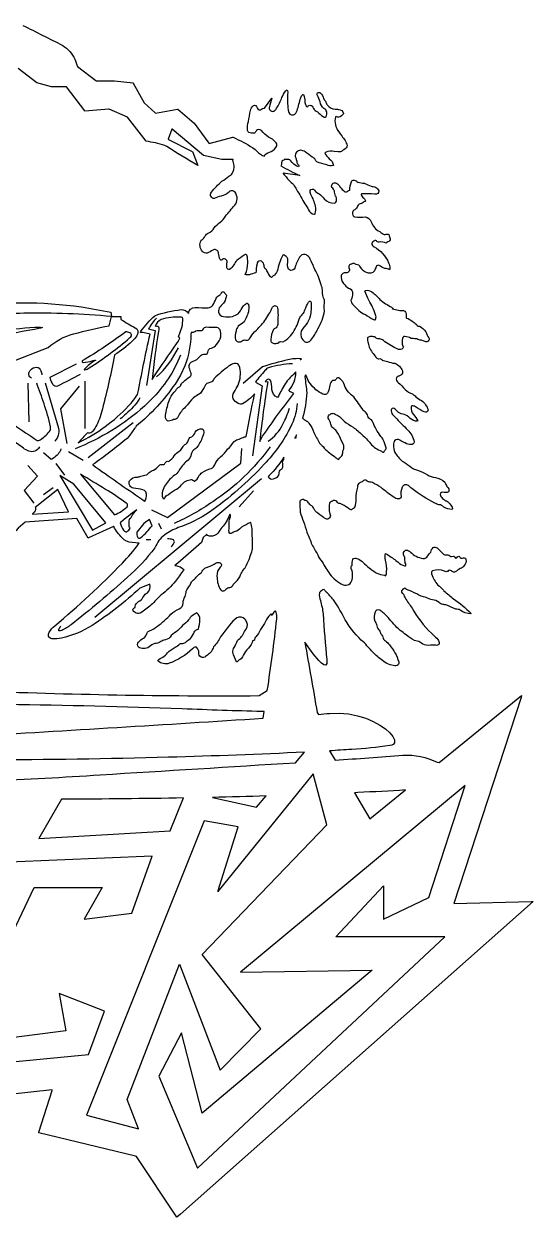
# Model space of a CAD drawing. Extents: x 0.5 to 31.2, y -0.2 to 53.7.
# Drawn here: x 20.54 to 31.2, y 26.82 to 51.8 of the extents above; entities that cross this region are included whole.
import ezdxf

# ---------------------------------------------------------------- set-up
doc = ezdxf.new("R2010")
doc.units = 0
doc.linetypes.add('0', pattern=[0])
doc.layers.add('1', color=7, linetype='0')

msp = doc.modelspace()

# ---------------------------------------------------------------- linework, layer by layer
at = {"layer": '1'}
for p, q in [((20.62677, 44.275612), (20.647049, 43.464882)), ((21.822601, 43.323006), (21.822601, 44.316147)), ((21.889252, 42.718674), (22.83168, 43.448296)), ((21.782059, 42.65416), (21.478058, 42.836571)), ((21.396973, 42.350136), (21.214554, 42.593353)), ((25.511398, 42.269058), (22.025284, 39.370712)), ((20.951065, 41.944771), (21.153748, 42.086655)), ((25.350281, 42.016586), (25.044724, 41.68325)), ((23.423782, 41.215118), (23.362976, 41.336723)), ((23.200836, 40.992172), (23.099487, 40.992172))]:
    msp.add_line(p, q, dxfattribs=at)
for points in [[(20.517408, 51.764622, -0.002275), (21.353395, 51.344086, -0.154862), (21.605289, 51.057396, -0.049592), (21.663528, 50.900604), (22.046661, 50.60817), (22.051727, 50.604706), (22.437103, 50.604706), (22.441223, 50.604446), (22.826248, 50.562462), (22.829788, 50.556496), (23.059189, 50.139694), (23.289902, 49.930046), (23.293243, 49.928665), (23.755875, 50.012733), (23.760254, 50.010101), (24.105789, 49.717049), (24.412216, 49.2994), (24.41658, 49.294502), (24.917526, 49.420555), (24.922211, 49.420143, -0.040212), (25.334686, 49.199318), (25.380875, 49.164886, 0.055186), (25.534698, 49.040695), (25.567001, 49.022644, -0.170473), (25.678833, 49.109818), (25.715775, 49.126732, 0.202289), (25.83687, 49.244961, 0.31354), (25.809021, 49.318161, 0.105886), (25.662506, 49.423759, -0.057756), (25.514835, 49.562428, 0.368463), (25.407608, 49.564034, -0.125004), (25.369598, 49.510254, -0.191269), (25.249451, 49.523193, -0.215123), (25.222931, 49.581917, -0.135591), (25.244507, 49.751503, -0.016019), (25.281204, 49.979866), (25.291138, 50.010086, -0.255248), (25.370529, 50.093552, -0.358968), (25.410889, 50.06237), (25.42247, 50.038712), (25.42882, 50.026909, 0.551934), (25.516075, 50.009281, -0.092238), (25.56337, 50.031906), (25.575546, 50.030159), (25.580185, 50.03212), (25.72731, 50.23864), (25.729752, 50.241707, 0.030729), (25.676931, 50.039795, 0.575847), (25.776764, 49.970352, 0.123829), (25.830572, 50.029312, 0.068509), (25.941544, 50.255451, -0.058679), (26.021835, 50.393593), (26.036377, 50.406837), (26.050964, 50.414986), (26.060776, 50.400948), (26.06308, 50.358536, 0.015466), (26.063568, 50.045532), (26.071869, 49.9879), (26.086349, 49.9403), (26.108536, 49.906349), (26.139877, 49.889603), (26.181854, 49.893692, 0.247456), (26.260254, 49.980469, 0.003626), (26.334293, 50.249523, -0.145649), (26.379761, 50.316193), (26.391815, 50.313332, -0.098691), (26.421478, 50.165092, 0.114385), (26.444031, 50.091759), (26.44928, 50.077324), (26.449839, 50.072132, 0.769445), (26.490173, 50.079521, -0.272913), (26.564194, 50.08329, -0.110939), (26.603821, 50.021095, 0.166183), (26.683334, 49.953789, 0.005122), (26.803858, 49.852859, 0.149154), (26.852402, 49.843468), (26.865051, 49.852234, 0.181812), (26.878637, 49.954063, 0.255786), (26.821686, 50.021347, -0.186649), (26.740555, 50.164948, 0.088841), (26.683548, 50.294991, -0.982502), (26.747025, 50.346481, -0.176452), (26.815475, 50.229988, 0.125516), (26.85582, 50.177094, -0.042146), (26.882278, 50.105148), (26.900894, 50.084942), (26.921112, 50.066341, 0.211707), (27.104156, 50.006317), (27.126984, 50.004532, -0.355663), (27.23407, 49.91996), (27.232498, 49.912491, -0.151274), (27.133286, 49.838943, -0.165225), (27.074081, 49.857414), (27.060928, 49.849632, 0.228598), (27.133097, 49.534576), (27.162895, 49.49139), (27.193731, 49.44894, -0.105225), (27.309427, 49.245987, -0.304226), (27.284897, 49.201294, -0.069366), (27.186111, 49.124489, -0.117288), (27.114624, 49.118408), (27.033768, 49.126045, 0.132264), (26.865067, 49.109497), (26.847717, 49.095985), (26.841856, 49.081741, 0.012023), (26.93013, 48.972466, -0.193142), (27.022934, 48.831139), (27.018387, 48.827019, -0.185146), (26.879639, 48.847778, -0.057523), (26.67482, 48.908566, -0.156781), (26.639267, 48.953453, 0.177756), (26.578125, 49.005241, -0.015271), (26.427288, 49.117813, 0.113078), (26.3302, 49.152443, 0.421036), (26.221207, 49.019135, -0.057116), (26.256973, 48.889824, 0.120263), (26.289719, 48.843109, -0.282213), (26.289322, 48.804642, -0.189277), (26.122284, 48.938332, 0.270246), (26.042633, 48.953812, -0.302047), (26.012726, 48.97213, -0.033342), (25.943115, 48.920837, 0.159169), (25.935928, 48.854462, -0.035068), (25.91835, 48.822456, 0.010469), (26.315506, 48.618042), (25.969711, 48.667213), (25.968567, 48.66465, 0.012385), (26.091705, 48.517387, -0.115914), (26.24762, 48.32502, -0.017488), (26.419037, 48.024643, -0.111018), (26.496887, 47.901314, 0.266275), (26.625168, 47.812706), (26.631271, 47.814972), (26.636108, 47.819084, 0.161238), (26.643585, 47.979111, 0.086139), (26.546089, 48.222469, -0.140005), (26.530729, 48.307404, -0.615874), (26.623978, 48.311714, 0.125384), (26.718048, 48.238846, -0.079754), (26.829163, 48.129463, 0.199239), (27.036524, 48.038788, 0.36249), (27.086029, 48.102795, 0.180806), (27.062866, 48.191772, -0.053942), (27.040253, 48.296227, 0.141588), (26.987961, 48.373405, -0.842282), (27.103455, 48.446495, -0.078232), (27.15519, 48.387028, 0.063803), (27.260525, 48.28054, 0.314679), (27.326843, 48.297882, -0.013789), (27.361145, 48.312325, -0.084912), (27.396421, 48.494446, -0.275754), (27.450882, 48.524788, -0.049207), (27.531967, 48.483536, 0.047988), (27.667236, 48.458023), (27.677795, 48.454659, 0.035903), (27.810623, 48.395515, -0.066442), (27.89743, 48.377586, -0.159506), (27.967928, 48.296997, -0.49151), (27.894791, 48.228821), (27.877991, 48.228752, 0.044592), (27.625051, 48.238613), (27.614174, 48.236252), (27.603455, 48.233261), (27.598877, 48.222527, 0.164155), (27.654282, 48.148445, -0.162514), (27.693558, 48.08432, 0.112577), (27.624634, 48.043152), (27.616074, 48.038826), (27.607147, 48.035324, 0.272333), (27.526703, 47.978355, -0.116395), (27.467896, 47.904892, 0.365791), (27.420883, 47.846817, 0.443238), (27.473028, 47.752941, 0.036249), (27.68401, 47.752876, -0.293087), (27.809662, 47.653931, 0.184242), (27.987885, 47.445404, 0.057457), (28.081757, 47.388229, 0.024289), (28.158876, 47.394466, -0.154217), (28.17775, 47.384178, 0.001494), (28.210663, 47.293045, -0.273867), (28.1591, 47.232899, 0.055211), (28.121628, 47.201363, 0.221281), (27.978193, 47.222355, -0.309282), (27.919264, 47.255257, 0.44217), (27.880081, 47.25515, 0.122261), (27.822161, 47.199265, 0.296407), (27.869415, 47.129189, -0.161586), (28.175049, 46.794106, -0.027396), (28.203114, 46.685131, -0.09211), (28.19603, 46.647339), (28.192642, 46.646957, 0.122553), (28.095032, 46.67775, -0.082477), (27.977835, 46.740055, 0.407797), (27.913315, 46.710419, -0.019153), (27.877106, 46.625557, -0.36047), (27.709778, 46.588123, -0.156451), (27.611008, 46.666519), (27.586853, 46.702805, 0.249617), (27.498606, 46.758274, -0.144289), (27.442795, 46.788162, -0.169516), (27.381561, 46.766975, 0.50905), (27.353546, 46.664261, -0.36822), (27.347092, 46.617195, -0.276067), (27.284027, 46.583549), (27.262177, 46.583229, 0.481743), (27.184849, 46.489532, 0.202961), (27.259323, 46.329704, 0.184637), (27.363756, 46.254589, -0.319145), (27.419525, 46.153839, -0.149655), (27.39027, 46.021439), (27.387249, 46.010479, 0.265697), (27.440414, 45.909378, 0.115829), (27.68782, 45.708557, 0.035255), (27.860512, 45.604507, 0.14208), (27.896317, 45.602829), (27.907272, 45.618652, 0.159425), (27.901062, 45.706749, 0.057831), (27.760178, 46.008667, -0.032522), (27.678116, 46.199997), (27.688721, 46.215981, -0.222751), (27.825928, 46.183388, -0.048952), (27.993423, 46.024048, 0.051836), (28.237864, 45.862881, -0.081106), (28.273483, 45.825287), (28.259064, 45.826973), (28.411743, 45.794441, -0.059074), (28.489624, 45.793709, -0.339284), (28.540039, 45.7061, 0.031931), (28.542038, 45.642548), (28.551208, 45.635162, -0.120709), (28.668015, 45.57016, -0.03684), (28.750839, 45.510086, 0.035917), (28.775528, 45.474327, 0.194492), (28.819382, 45.469109, -0.13654), (28.951828, 45.345512, 0.077068), (29.017448, 45.223778, -0.709435), (28.936962, 45.14592, -0.052568), (28.861343, 45.173363, -0.091941), (28.766998, 45.199852, 0.025863), (28.661682, 45.208221), (28.647858, 45.212051, 0.098648), (28.512011, 45.252254, 0.315859), (28.466398, 45.211693, 0.16932), (28.474121, 45.048141), (28.483124, 45.037018), (28.473557, 45.003136), (28.451614, 44.982895), (28.420563, 44.976616), (28.382538, 44.981918), (28.339661, 44.996399, -0.055089), (28.066725, 45.166744, 0.085623), (27.988541, 45.202461, -0.133446), (27.912125, 45.213066, 0.285507), (27.839493, 45.247536, 0.166032), (27.742767, 45.232231), (27.736374, 45.223106, 0.160369), (27.745865, 45.115852, 0.146148), (27.854614, 44.892998, 0.021487), (27.927414, 44.794472, 0.219443), (27.988754, 44.788116, -0.264365), (28.040924, 44.756203, 0.054861), (28.149536, 44.730545, 0.077258), (28.303864, 44.69046, -0.204272), (28.463348, 44.531036, -0.475663), (28.402554, 44.429306, 0.056691), (28.349503, 44.401558), (28.339203, 44.386742, 0.311716), (28.376266, 44.2873, -0.02781), (28.521664, 44.14164, 0.104748), (28.671934, 44.048637, -0.092095), (28.74527, 43.99115, 0.04121), (28.865631, 43.908981, -0.148208), (29.002102, 43.71719, -0.502784), (28.944229, 43.667435), (28.922195, 43.672668, -0.04999), (28.734644, 43.780315, 0.149418), (28.66345, 43.799305, 0.256928), (28.644958, 43.778236, 0.198145), (28.693268, 43.619576, -0.031808), (28.785553, 43.486053, -0.253453), (28.698395, 43.492615, -0.045971), (28.564972, 43.586563, 0.084778), (28.437393, 43.632309, -0.143632), (28.341415, 43.703789, 0.166132), (28.271168, 43.747326, 0.472143), (28.230419, 43.694099, 0.214061), (28.278717, 43.594345, 0.015442), (28.545288, 43.324661), (28.568848, 43.299187, -0.14935), (28.712009, 43.044075, -0.43591), (28.646582, 42.987148, -0.18629), (28.519211, 43.023895), (28.512192, 43.02771, -0.103668), (28.408554, 43.082123, 0.32355), (28.299835, 43.067703, 0.190792), (28.278488, 42.985085, 0.135718), (28.305527, 42.823402, 0.064701), (28.456467, 42.644348, -0.014794), (28.621277, 42.538322, 0.172342), (28.780725, 42.45253, -0.071196), (28.987068, 42.354496, 0.095565), (29.152924, 42.301247, -0.133075), (29.355072, 42.199364, 0.035333), (29.395323, 42.110546, -0.339105), (29.43338, 42.004272), (29.426682, 41.996574, -0.185804), (29.309479, 41.988724, 0.249253), (29.257645, 41.96859, 0.275347), (29.285477, 41.882759, 0.091771), (29.367447, 41.813713, -0.281781), (29.438354, 41.766556, -0.016667), (29.507921, 41.676632, -0.2229), (29.505219, 41.628479), (29.49913, 41.625999, -0.098312), (29.332184, 41.67807, 0.193061), (29.22818, 41.729454, -0.093089), (29.1436, 41.764374, -0.047894), (28.66037, 42.067333, -0.013909), (28.590607, 42.131023, 0.492533), (28.460358, 42.093468, 0.165197), (28.439114, 41.904545, -0.439233), (28.380627, 41.851925, -0.226375), (28.284042, 41.887032, -0.027572), (28.017548, 42.088997, 0.014505), (27.835007, 42.193626, 0.01868), (27.74678, 42.209312, -0.069151), (27.706955, 42.243187, 0.305328), (27.636108, 42.220497, -0.017558), (27.562714, 42.182831, 0.255977), (27.523834, 42.099022, 0.099228), (27.492065, 41.857056, -0.027613), (27.463486, 41.66893), (27.457535, 41.662407, 0.04776), (27.397049, 41.622215), (27.390747, 41.621407, -0.101124), (27.323685, 41.66333, 0.020847), (27.159363, 41.755379, -0.381678), (27.107758, 41.773972, 0.266851), (27.018341, 41.817184, 0.040345), (26.938339, 41.771912, 0.110731), (26.944506, 41.540497, -0.347192), (26.936953, 41.457069, -0.464813), (26.858459, 41.433853, -0.053923), (26.695816, 41.553436, -0.16234), (26.615978, 41.634109, 0.222522), (26.542725, 41.718208, -0.07534), (26.48381, 41.79129, 0.168979), (26.423279, 41.818581, -0.205172), (26.388321, 41.846764, 0.08889), (26.321838, 41.812454), (26.3181, 41.802383), (26.315582, 41.790543, 0.034117), (26.326096, 41.570946, 0.055054), (26.395706, 41.380074, 0.001388), (26.463669, 41.155319, -0.004672), (26.569656, 40.893188, 0.002796), (26.692047, 40.679977, 0.119076), (26.781862, 40.532383, 0.009973), (26.946615, 40.27634, 0.115903), (27.224812, 40.051773, 0.466583), (27.40991, 40.159256, 0.122677), (27.410385, 40.354576, -0.194505), (27.392202, 40.438274, -0.150338), (27.409424, 40.458565, -0.064549), (27.426931, 40.58173, -0.422677), (27.51248, 40.605789, -0.1414), (27.639099, 40.517769, 0.037256), (27.901173, 40.31319), (27.931904, 40.296249, 0.110572), (28.086685, 40.254532, 0.040555), (28.109344, 40.241356, 0.179755), (28.133753, 40.326809, 0.082478), (28.110687, 40.566551, -0.10381), (28.110046, 40.707085), (28.12442, 40.701103, -0.008032), (28.329544, 40.561386), (28.371857, 40.526642, 0.134275), (28.507095, 40.451408), (28.527023, 40.452896), (28.537033, 40.458992, 0.179176), (28.520844, 40.515495, 0.008286), (28.51239, 40.62838, -0.088213), (28.4848, 40.704338, -0.247199), (28.530502, 40.779366, -0.239031), (28.61055, 40.753654), (28.631378, 40.737244, 0.152679), (28.893414, 40.603184, 0.279455), (28.995884, 40.658848, -0.002676), (29.058411, 40.739159, -0.164964), (29.108271, 40.83252, -0.350874), (29.18779, 40.82412), (29.203506, 40.811935, 0.016518), (29.316284, 40.698624, 0.201057), (29.39267, 40.683632, -0.110256), (29.473654, 40.648685, 0.074438), (29.487762, 40.645973), (29.532532, 40.649033), (29.537186, 40.649017, -0.023864), (29.577835, 40.613106, 0.370222), (29.61676, 40.639, -0.605129), (29.665359, 40.630638, 0.338856), (29.719193, 40.611824), (29.739334, 40.615387, -0.490128), (29.793503, 40.580276, -0.260159), (29.756485, 40.457726, -0.198584), (29.671173, 40.392342, 0.023221), (29.568201, 40.321739, -0.290254), (29.503906, 40.331863), (29.489334, 40.342964, 0.486987), (29.41391, 40.334167, -0.293564), (29.346573, 40.340851, 0.153759), (29.091904, 40.347015, 0.317503), (29.071716, 40.300545), (29.075378, 40.279167, 0.095088), (29.205734, 40.044167, -0.110342), (29.322006, 39.937714), (29.330429, 39.92897, -0.012177), (29.531342, 39.755714, -0.064892), (29.900177, 39.449928), (29.896957, 39.441681, -0.157144), (29.675278, 39.523697, 0.112215), (29.579071, 39.543922, -0.034494), (29.395735, 39.625771, 0.095905), (29.308945, 39.639191, -0.17467), (29.231073, 39.683792, 0.132629), (29.092438, 39.740318, -0.058167), (28.957855, 39.784363, -0.077117), (28.764542, 39.860397, 0.031775), (28.551941, 39.956306), (28.532698, 39.967724), (28.51445, 39.980675, 0.168849), (28.443068, 39.924736, 0.355114), (28.460724, 39.88102, -0.166307), (28.501339, 39.819584), (28.510498, 39.798248), (28.518875, 39.776596, 0.009213), (28.666229, 39.566643), (28.703148, 39.504192, 0.078063), (29.136011, 38.979439, -0.057451), (29.221281, 38.883492, -0.20913), (29.22612, 38.805977, -0.287171), (29.160416, 38.788261), (29.134216, 38.790428, -0.027056), (28.963898, 38.786331, -0.111977), (28.831924, 38.850449, 0.074889), (28.71579, 38.889069, -0.087835), (28.541367, 39.004845, 0.016262), (28.417038, 39.0989, -0.041303), (28.165472, 39.367638, 0.063665), (27.994831, 39.520863), (27.983284, 39.525055, 0.406134), (27.896145, 39.483391, 0.195947), (27.883133, 39.288872, -0.150641), (27.920517, 39.222832, 0.119166), (27.965963, 39.116055), (27.979294, 39.101807, -0.029788), (28.010101, 39.024101, -0.094138), (28.055054, 38.962845, 0.269661), (28.110107, 38.877243, -0.111684), (28.192276, 38.793953, -0.103353), (28.38681, 38.442284, -0.2032), (28.373947, 38.379204, -0.236918), (28.276932, 38.36261, -0.159328), (28.019777, 38.492123, 0.008977), (27.912384, 38.573509, -0.001036), (27.722046, 38.773895, 0.100029), (27.603683, 38.892776, -0.079751), (27.230499, 39.388596, 0.037021), (27.018858, 39.737747, 0.041018), (26.86912, 39.90052, -0.028064), (26.82605, 39.953659), (26.817368, 39.955833, 0.146623), (26.731918, 39.891296), (26.726624, 39.877571, 0.12801), (26.746063, 39.724907, -0.041193), (26.804749, 39.444931, 0.012026), (26.881897, 38.480492), (26.87973, 38.40506), (26.857666, 38.373688), (26.819733, 38.378952), (26.769882, 38.413467), (26.712143, 38.469788, -0.03016), (26.421289, 38.851807, -0.002036), (26.678659, 37.379021), (26.704544, 37.340157, 0.004677), (26.939484, 37.361031), (27.142365, 37.367897), (27.338318, 37.350403), (27.524353, 37.312477), (27.697464, 37.258057), (27.85466, 37.191063), (27.992981, 37.115448), (28.10939, 37.035126), (28.200897, 36.954033), (28.264542, 36.876091), (28.297302, 36.805252), (28.296204, 36.745438), (28.26947, 36.709183), (28.243073, 36.698944), (28.197739, 36.688339, -0.025544), (27.402464, 36.608261, -0.00126), (26.939043, 36.576572), (27.05348, 36.38308, 0.005965), (28.47464, 36.488968, -0.116658), (29.191833, 36.340645), (29.232361, 36.330231), (30.959671, 37.735588), (30.947372, 37.691208), (29.538635, 33.384338), (31.168655, 33.424622), (31.199738, 33.425125), (23.819031, 26.87616), (23.74559, 26.815567), (22.895905, 28.08168), (22.877335, 28.089737), (20.852539, 28.578697), (20.856567, 28.593506), (21.132629, 29.469345), (21.133209, 29.482048), (15.194626, 28.829529)], [(20.261993, 44.715157), (21.047089, 45.017136, -0.117979), (21.582657, 45.305435, -0.017016), (22.328262, 45.476547), (22.375656, 45.667358), (22.573257, 45.667404), (22.573349, 45.606544, 0.015464), (22.871887, 45.434677), (22.904785, 45.413269), (22.927811, 45.37104), (22.925461, 45.321884), (22.901993, 45.267693), (22.861664, 45.210342), (22.80867, 45.151733, -0.049315), (22.440155, 44.864143), (22.435793, 44.858322, -0.017687), (22.18445, 43.733124), (22.149658, 43.614555, -0.081347), (21.999756, 43.287575, -0.189963), (21.913847, 43.224339, -0.178932), (21.873108, 43.234413, 0.016155), (21.679932, 43.026634, 0.089977), (22.733522, 43.797882, 0.035947), (22.921921, 44.039486, -0.005817), (23.181244, 45.302601), (23.029007, 45.332993), (22.989975, 45.332993), (22.980484, 45.33371), (22.979324, 45.342247), (22.987686, 45.359253, -0.043373), (23.280045, 45.686691, -0.056717), (23.830353, 45.812683, -0.329133), (23.985703, 45.731529), (23.987839, 45.735802, -0.398934), (24.124634, 45.859016, 0.024098), (24.400766, 45.853645, 0.183261), (24.497253, 45.905869, 0.033505), (24.566193, 46.049919, -0.190914), (24.647903, 46.122879, 0.038417), (24.686035, 46.176598, -0.438817), (24.742508, 46.164162, 0.004614), (24.781067, 46.114136, -0.066695), (24.736572, 45.970444, -0.031801), (24.649734, 45.874229, 0.194589), (24.612078, 45.75766, 0.310359), (24.719345, 45.669113, 0.084613), (24.909058, 45.671471, 0.036218), (25.023026, 45.725174, 0.10482), (25.107821, 45.853806, -0.110402), (25.181545, 45.926525, 0.060936), (25.200943, 45.950455, -0.361198), (25.244101, 45.909576, -0.14537), (25.245651, 45.800217, -0.096925), (25.149994, 45.555092, -0.042898), (25.024612, 45.465454, 0.125042), (24.981262, 45.36235, 0.144954), (24.973278, 45.184219, 0.435701), (25.088388, 45.148815, 0.06335), (25.133972, 45.174026, -0.134177), (25.206467, 45.171402, 0.251667), (25.263733, 45.203667, -0.013058), (25.364746, 45.349297), (25.374084, 45.358452), (25.406517, 45.384235, 0.056847), (25.608391, 45.614655, -0.035652), (25.688108, 45.74818, 0.036811), (25.735189, 45.85088, -0.16536), (25.784271, 45.896301, -0.412217), (25.850052, 45.847275), (25.85434, 45.830406), (25.857224, 45.812309, -0.028484), (25.853315, 45.501743, -0.11208), (25.821487, 45.434746, 0.100465), (25.763458, 45.397362, 0.080827), (25.706743, 45.187843, 0.466806), (25.793381, 45.104942, 0.078095), (25.879152, 45.118416, -0.306647), (25.910156, 45.144638), (25.959015, 45.141396, 0.140483), (26.029755, 45.183022, 0.109055), (26.147217, 45.300797, 0.104332), (26.304598, 45.615921, -0.12773), (26.380066, 45.723251, 0.127316), (26.424698, 45.808273, -0.047049), (26.496078, 45.967903), (26.509064, 45.982918, -0.80147), (26.551636, 45.962624, -0.061148), (26.53512, 45.67358, -0.113514), (26.446442, 45.503609), (26.400299, 45.445084), (26.38591, 45.425438, 0.423477), (26.40535, 45.151848, 0.427793), (26.546249, 45.174568, 0.054044), (26.695663, 45.413956, 0.114177), (26.830124, 45.790611, -0.019928), (26.831802, 46.013046, 0.094779), (26.804504, 46.076675, -0.045753), (26.790802, 46.225998, 0.066663), (26.764145, 46.329575, 0.060866), (26.632477, 46.656219, 0.029433), (26.51676, 46.901535, 0.18122), (26.426748, 46.967587, 0.298495), (26.313187, 46.914108, 0.059316), (26.208984, 46.68367, -0.809802), (26.063313, 46.705276, -0.105822), (26.068678, 46.82888), (26.069155, 46.844139, 0.284427), (26.008091, 46.941288), (25.988995, 46.952724), (25.969223, 46.962952), (25.960495, 46.950592, 0.075137), (25.843794, 46.619724, -0.183719), (25.756653, 46.518517, 0.061218), (25.722992, 46.484131, -0.165367), (25.687897, 46.517975, -0.064615), (25.641479, 46.607941, 0.068366), (25.586548, 46.675995, -0.095113), (25.566696, 46.755959, 0.274316), (25.484787, 46.835655, 0.381155), (25.421356, 46.768684, 0.032762), (25.395828, 46.581558, 0.043109), (25.261053, 46.542961, -0.149484), (25.172562, 46.551163, 0.12692), (25.225784, 46.793961, 0.099642), (25.207962, 46.953148, 0.467264), (25.159363, 46.962486), (25.148636, 46.956444, -0.025207), (24.994888, 46.840355, 0.075857), (24.934311, 46.749756, -0.127632), (24.845768, 46.654884, -0.489152), (24.790495, 46.689045), (24.78628, 46.705219, -0.045207), (24.79435, 46.808983), (24.792917, 46.821365, 0.736587), (24.675323, 46.843102, -0.289812), (24.636566, 46.8918, 0.048202), (24.605822, 47.028137, 0.434325), (24.496124, 47.058296, -0.032427), (24.377289, 46.997864, -0.313745), (24.273384, 47.036678, -0.299743), (24.24855, 47.260735), (24.25206, 47.264618, 0.136748), (24.337021, 47.357185, -0.118881), (24.401581, 47.415054, 0.180458), (24.521927, 47.528137, -0.053696), (24.651657, 47.641655, 0.073356), (24.76108, 47.767456, -0.022138), (24.95672, 47.99778, 0.328618), (24.962448, 48.269234, 0.42711), (24.821762, 48.268639, -0.14802), (24.666946, 48.19088, 0.033418), (24.526537, 48.139603, -0.359131), (24.460634, 48.181168, -0.392089), (24.46846, 48.270905, -0.059447), (24.684341, 48.500938, 0.040757), (24.833374, 48.605629), (24.869476, 48.624931, 0.205351), (24.901611, 48.662285, 0.133506), (24.939972, 48.832832, -0.058183), (24.917662, 48.941505), (24.918308, 48.948879), (24.919388, 48.9562), (24.68689, 48.956291), (24.302261, 49.040161), (24.297943, 49.042137), (23.643356, 49.587952), (23.640244, 49.589256), (23.563248, 49.379356), (23.566803, 49.377022), (24.06662, 49.125481), (24.068283, 49.122108), (24.183319, 48.829422, -0.013584), (23.530169, 49.229713), (23.492004, 49.247047, 0.051844), (23.097641, 49.336937), (22.713348, 49.839783), (22.709518, 49.84417), (22.324554, 50.012054), (22.320694, 50.012779), (21.820084, 49.970787), (21.816223, 49.973785), (21.431458, 50.477226), (21.428085, 50.477905), (21.120895, 50.477905), (20.810669, 50.562439), (20.423035, 50.85817)], [(19.870346, 45.936646, -0.070517), (22.360443, 45.758606), (22.375473, 45.668556), (22.375015, 45.667465, 0.027205), (20.541233, 45.736801, 0.024605), (19.874252, 45.68454)], [(23.318146, 45.63723, 0.064803), (23.151566, 45.408997), (23.287003, 45.378883), (23.287445, 45.377312), (23.10527, 44.223511)], [(19.081436, 45.292912, -0.008727), (20.773865, 45.44463), (20.886429, 45.4478), (20.92955, 45.441933), (20.888397, 45.425346, -0.017966), (19.863155, 45.254467, 0.001984)], [(23.819702, 44.861824, -0.103087), (23.206177, 43.931107), (23.13678, 43.8619), (23.066193, 43.795212, -0.089102), (21.615646, 42.900978)], [(26.32251, 44.766586, 0.152835), (26.353561, 44.781158), (26.351227, 44.783104), (26.345612, 44.784798, 0.080043), (26.066818, 44.760818, 0.022445), (25.536819, 44.618149), (25.128067, 44.266586)], [(20.703629, 44.375412, -0.521409), (20.678873, 44.548325, -0.200171), (20.805679, 44.610214, -0.312485), (20.898071, 44.529816, -0.065772), (20.916427, 44.451408)], [(21.721252, 44.458023, -0.0067), (21.244007, 44.209888, -0.368136), (21.15033, 44.245796, -0.101178), (21.092941, 44.397209), (21.640182, 44.680969)], [(26.159988, 44.680969, 0.053235), (25.663286, 44.596134, 0.120966), (25.586853, 44.537506, 0.032508), (25.389801, 44.295883), (25.531662, 44.214806), (25.328995, 42.755501)], [(19.856602, 43.728367, 0.00305), (20.818544, 43.075348, 0.218104), (20.87958, 43.08897), (20.904764, 43.102821, 0.091901), (21.092941, 43.282471), (21.098953, 43.299515), (21.09993, 43.326744), (21.096375, 43.363014, 0.036632), (20.962601, 43.843376, 0.008544), (20.809189, 44.275612)], [(21.19429, 43.059525, 0.217307), (21.27536, 43.323006), (20.991608, 44.275612)], [(22.968475, 43.965111), (22.95578, 43.938583, -0.071761), (22.68049, 43.63158, -0.011209), (22.558075, 43.5243)], [(26.261322, 43.849976, -0.090353), (26.152679, 43.417801), (26.10112, 43.308243, -0.067607), (25.573452, 42.579262, -0.05239), (24.427032, 41.571037, -0.060445), (23.771585, 41.24971, 0.060002), (23.487968, 41.099251, 0.124394), (23.281906, 40.830025, -0.056643), (22.710129, 40.211395, -0.018569), (21.528484, 39.21545, -0.039408), (21.333757, 39.095356, -0.087136), (21.282776, 39.086517, -0.486674), (21.274261, 39.117218, -0.074795), (21.315903, 39.188301)], [(25.653275, 43.059525, 0.133541), (25.960695, 43.415745, 0.050106), (26.099167, 43.748642)], [(20.87001, 42.937912), (20.848709, 42.908386, -0.381705), (20.615252, 42.862732, -0.082376), (20.505569, 42.937523), (19.593094, 43.566216)], [(21.315903, 42.897377), (21.307648, 42.867439), (21.293854, 42.838638, -0.112889), (21.113205, 42.674423), (20.951065, 42.816299)], [(25.693817, 42.937912, -0.090709), (24.494663, 41.790886, -0.04277), (23.687271, 41.336723)], [(19.506666, 37.836067, 0.011853), (25.462246, 37.732433), (25.636259, 37.841301, 0.011383), (25.833342, 39.341904, 0.053848), (25.824387, 39.475616), (25.815811, 39.494514), (25.805374, 39.501717), (25.793701, 39.499504, 0.117621), (25.731369, 39.409683), (25.725876, 39.437119), (25.716812, 39.436256), (25.698822, 39.427155, 0.103037), (25.599442, 39.288033, -0.029428), (25.494003, 39.114021, -0.075165), (25.393509, 38.963196, 0.134871), (25.367996, 38.894409), (25.328171, 38.882195), (25.325272, 38.863152), (25.319244, 38.842392, -0.08885), (25.208755, 38.691376, 0.080417), (25.118607, 38.54718, -0.208102), (25.044006, 38.480019, 0.076734), (25.006739, 38.43861, -0.306007), (24.994583, 38.440857, -0.090422), (24.916388, 38.639835, -0.159995), (24.942108, 38.738914, 0.020186), (25.012589, 38.887383, 0.127015), (25.160244, 39.072124), (25.175417, 39.099518), (25.190428, 39.126995, 0.343319), (25.183594, 39.309944), (25.166931, 39.330894, 0.399621), (24.997192, 39.35791, 0.101538), (24.845322, 39.20755, 0.009258), (24.656845, 38.960617, -0.052418), (24.513199, 38.751205, 0.002561), (24.466248, 38.655533, -0.065666), (24.381424, 38.582985), (24.34938, 38.555595, -0.73412), (24.204699, 38.632927, 0.222184), (24.153458, 38.74437), (24.141876, 38.748581, 0.218252), (24.067596, 38.712326, -0.102806), (23.583277, 38.409214, -0.258297), (23.348389, 38.455917), (23.343842, 38.466911, -0.140474), (23.452896, 38.538445, 0.122316), (23.548645, 38.627823, -0.101145), (23.710068, 38.744362, 0.085707), (23.802551, 38.818619, -0.170955), (23.868912, 38.823822, 0.193847), (23.935745, 38.860535, -0.041485), (24.028244, 38.927116, 0.094544), (24.102852, 39.058521, -0.260571), (24.195358, 39.122559, 0.030429), (24.226179, 39.325306, 0.210813), (24.16449, 39.468246, 0.139635), (23.988937, 39.319687, -0.067088), (23.864304, 39.198578, -0.032081), (23.728897, 39.067047, 0.119659), (23.599777, 38.958282, -0.210543), (23.468018, 38.892685, 0.09323), (23.387161, 38.849854, -0.099007), (23.279434, 38.824684, 0.122319), (23.164433, 38.752773, -0.189655), (23.043533, 38.720421, -0.171767), (22.940264, 38.748924, -0.39621), (22.942947, 38.854996, -0.102412), (23.04567, 38.937248, 0.154582), (23.121033, 39.046127, -0.192302), (23.173126, 39.092293, 0.076264), (23.335052, 39.188911, 0.052651), (23.619989, 39.439362, -0.082422), (23.793854, 39.549271, 0.298509), (23.872757, 39.670464, -0.121032), (23.916168, 39.808708, 0.080752), (23.940689, 39.919731, -0.147327), (23.997025, 40.009972, 0.106511), (24.036072, 40.088402, -0.152145), (24.091675, 40.153957, 0.048644), (24.165863, 40.235535, -0.003818), (24.257507, 40.313782, -0.079373), (24.328171, 40.398788, -0.100997), (24.400085, 40.425606, 0.053747), (24.564468, 40.512863, -0.229226), (24.651703, 40.511604, -0.542901), (24.65213, 40.424278, 0.220704), (24.582886, 40.235069, 0.120039), (24.642056, 39.973217, 0.243528), (24.710278, 39.924065, 0.308431), (24.770813, 39.964294, -0.157855), (24.850496, 39.998264, 0.214796), (24.924791, 40.056744, -0.077129), (24.972546, 40.108143, 0.162831), (25.074421, 40.26017, -0.065159), (25.134094, 40.357849, 0.075476), (25.253311, 40.585167), (25.28746, 40.675064, 0.130844), (25.324905, 40.94577, -0.002268), (25.321045, 41.231758, -0.017911), (25.291946, 41.354614), (25.283081, 41.355469, 0.024383), (25.099396, 41.262573, -0.043986), (25.001114, 41.178734), (24.99205, 41.174988, 0.116765), (24.894455, 41.132545, -0.622909), (24.834381, 41.165085), (24.833603, 41.175812, 0.011075), (24.839966, 41.394188, -0.064665), (24.865173, 41.482628, 0.128883), (24.858322, 41.522766), (24.852386, 41.521706), (24.846176, 41.514946, 0.009496), (24.77739, 41.367889, 0.007502), (24.599106, 41.135735, -0.279338), (24.448166, 41.071167, -0.287162), (24.368744, 41.103027), (24.362015, 41.107704), (24.290924, 41.046516), (24.260681, 40.940666), (24.259186, 40.938957), (23.760162, 40.506416), (23.704041, 40.456917), (23.719589, 40.457405, -0.137563), (23.892136, 40.373329), (23.883148, 40.356934, 0.019953), (23.717285, 40.127075, -0.056913), (23.412552, 39.839836, 0.014683), (23.208099, 39.630302, -0.028783), (22.977325, 39.461617, -0.302587), (22.869003, 39.475471, -0.311789), (22.823288, 39.533585, -0.183025), (22.867111, 39.579559, 0.032552), (22.876907, 39.636169, -0.11949), (22.970566, 39.718353, 0.12696), (23.048492, 39.815926, -0.145533), (23.125046, 39.881653, 0.29255), (23.179062, 40.065071, -0.015389), (22.968338, 39.982346, -0.041765), (21.970165, 39.201412, -0.082582), (21.329145, 38.934727, -0.076875), (21.126228, 38.925194, -0.252036), (21.058773, 38.974289, -0.24137), (21.072365, 39.059479, -0.128432), (21.189102, 39.191452, 0.02302), (22.602461, 40.505165, 0.029026), (22.941864, 40.907028), (22.953262, 40.924911), (22.805237, 40.937248, -0.201518), (22.598717, 41.036106, -0.083169), (22.421432, 41.274208), (22.415359, 41.27182), (21.893204, 41.033096), (21.888611, 41.032417), (21.646042, 41.441711), (20.570404, 41.365974), (20.565338, 41.364342, -0.009503), (20.184021, 41.025101, -0.066563)], [(23.626465, 40.850288, 0.149593), (23.69108, 40.951202, 0.357433), (23.654327, 40.999771, 0.101203), (23.54538, 41.012436)]]:
    msp.add_lwpolyline(points, format="xyb", dxfattribs=at)
for points in [[(23.32373, 45.46946, -0.500674), (23.367752, 45.409035), (23.362976, 45.391541), (23.355637, 45.359245, 0.012821), (23.227371, 44.347824), (23.23732, 44.369308), (23.259014, 44.405357, -0.000465), (23.735126, 45.094406), (23.769577, 45.148529), (23.794525, 45.191353), (23.802307, 45.213654), (23.774155, 45.241798), (23.850021, 45.439041, 0.041907), (23.869665, 45.62793, 0.401108), (23.824646, 45.65638, 0.08146), (23.412064, 45.607971, 0.141195), (23.28775, 45.470024, -0.067435)], [(21.972946, 44.741035, -0.100025), (22.041443, 44.755028), (22.039658, 44.751633, 0.072292), (21.804514, 44.563194, 0.626993), (21.817047, 44.55307, 0.114397), (21.907974, 44.592728, 0.035772), (22.758978, 45.227333), (22.776918, 45.246296), (22.793961, 45.266075, 0.384262), (22.761473, 45.325161, 0.056805), (22.673309, 45.349388, -0.031589), (21.761797, 44.741776, 0.637529), (21.785233, 44.708435, 0.07137)], [(22.757706, 43.184853), (22.73938, 43.157867), (22.700729, 43.116905, -0.02474), (21.983826, 42.568947), (21.986818, 42.56197, 0.007773), (23.005306, 41.850952), (23.03685, 41.826126), (23.067413, 41.800095), (23.073944, 41.801025, 0.145939), (23.106827, 41.953667), (23.092926, 41.996864), (23.066254, 42.025909), (23.029831, 42.044022, 0.025593), (22.833565, 42.074039, -0.463611), (22.752192, 42.231453, -0.274461), (22.917328, 42.309135, 0.084687), (22.986378, 42.32571, -0.023502), (23.105453, 42.355469, 0.109064), (23.160706, 42.400986, -0.099324), (23.255966, 42.454193, 0.109147), (23.369568, 42.546951, -0.323549), (23.450378, 42.569061, 0.384907), (23.499283, 42.605103, -0.401424), (23.559494, 42.636147, 0.241095), (23.60527, 42.660484, 0.073732), (23.713028, 42.784645, -0.05883), (23.81691, 42.867378, 0.123211), (23.87178, 42.9496, -0.198585), (23.931137, 42.994553, 0.157358), (23.990929, 43.099724, -0.256254), (24.057632, 43.151924, 0.171887), (24.126987, 43.244972, -0.3392), (24.274094, 43.317986), (24.293472, 43.304489), (24.303772, 43.283096, -0.156996), (24.290735, 43.183277, -0.075147), (24.17502, 42.946266, -0.076631), (24.098053, 42.875511, 0.179237), (24.03331, 42.75177, -0.19681), (23.951355, 42.644264, 0.097087), (23.784698, 42.43441, -0.089114), (23.694977, 42.345192, 0.082075), (23.503767, 42.147518, 0.046707), (23.439178, 42.015732, 0.150509), (23.446442, 41.875633, 0.769808), (23.492142, 41.872406, -0.229645), (23.56311, 41.937782), (23.567596, 41.940742, -0.079056), (23.738907, 42.056244, 0.12314), (23.837799, 42.148674, -0.17841), (24.041323, 42.256802, -0.254773), (24.102509, 42.220535), (24.111542, 42.220657, 0.18219), (24.204208, 42.329636, -0.15384), (24.275818, 42.402168, -0.097964), (24.4645, 42.489769, 0.236493), (24.534668, 42.566635, -0.164072), (24.659485, 42.72847, 0.062626), (24.804199, 42.893715, 0.042395), (24.943199, 43.049747, -0.158334), (25.049759, 43.1035, 0.022322), (25.153723, 43.152576, -0.138398), (25.182281, 43.151009), (25.190483, 43.154514, -0.0003), (25.365955, 44.035461), (25.364563, 44.049515, -0.097483), (25.118103, 43.841301, -0.209712), (25.027039, 43.851269, -0.171824), (24.921751, 43.945061, -0.228251), (24.939117, 44.085358, -0.011568), (25.025436, 44.234459, 0.15205), (25.06073, 44.60276), (25.042191, 44.648567), (25.015839, 44.675728), (24.983383, 44.686989), (24.946548, 44.685097, 0.104423), (24.827026, 44.628036, 0.030012), (24.525513, 44.372772, -0.050792), (24.472916, 44.301216, -0.095582), (24.391098, 44.275558, 0.219479), (24.332733, 44.22364, -0.042894), (24.238159, 44.066261, -0.022309), (24.126038, 43.991638, 0.072784), (23.985611, 43.845261, 0.017101), (23.816422, 43.659752, -0.007937), (23.755783, 43.548294, -0.224041), (23.675995, 43.510429, -0.077556), (23.564259, 43.479511, -0.291602), (23.512344, 43.528137, -0.14861), (23.522507, 43.676132, -0.050229), (23.599899, 43.959274, -0.075651), (23.719421, 44.122337, -0.178936), (23.796886, 44.194622, 0.204942), (23.829454, 44.242451, -0.187923), (23.877716, 44.29377, -0.097172), (24.020285, 44.412636, 0.295609), (24.040253, 44.482727, 0.025225), (24.001495, 44.597343, -0.392178), (24.082809, 44.734978, 0.159876), (24.218231, 44.826256), (24.249481, 44.861809, -0.258239), (24.350561, 44.878185, 0.39541), (24.389664, 44.919884, -0.358964), (24.465851, 45.007446, 0.177757), (24.574257, 45.082958, 0.112341), (24.661488, 45.243999, 0.135379), (24.649277, 45.39151, 0.295971), (24.553177, 45.439804, -0.048229), (24.36113, 45.44281, 0.382019), (24.282593, 45.391289, -0.363852), (24.220688, 45.370712, 0.165075), (24.120108, 45.347984, -0.085546), (24.043945, 45.332352), (24.036774, 45.300972, -0.089645), (23.910889, 44.633774), (23.816574, 44.44017), (23.704803, 44.255989, -0.069808), (22.891785, 43.371254, 0.009093)], [(25.643799, 44.299385, 0.012319), (25.476608, 43.052963), (25.501602, 43.100174), (25.538727, 43.161087, -0.018963), (26.19101, 44.056183, -0.0261), (26.08461, 44.116989, 0.175393), (26.235779, 44.513), (26.226059, 44.504593, -0.003287), (26.049606, 44.320114, 0.05048), (25.898108, 44.054615, -0.01853), (25.852585, 43.975037, -0.312392), (25.733276, 44.144089, 0.100972), (25.698687, 44.340561, 0.459563), (25.627176, 44.340622, 0.03457), (25.592529, 44.312202)], [(26.534409, 44.264145, -0.082376), (26.464188, 44.401527), (26.454941, 44.421402), (26.444504, 44.440735), (26.437103, 44.445938, -0.018965), (26.419052, 44.405083, -0.018903), (26.463699, 44.07531, -0.049018), (26.374191, 43.542336, 0.086237), (26.463333, 43.481346, -0.111057), (26.507515, 43.435535, -0.078768), (26.607208, 43.244324, -0.008191), (26.728455, 43.01992, 0.048951), (26.804077, 42.944984, 0.0821), (27.032349, 42.746849, 0.031456), (27.124283, 42.672646), (27.133118, 42.680779, -0.074371), (27.196793, 42.754974, 0.177413), (27.213232, 42.796413, -0.013443), (27.221527, 42.870255, 0.2695), (27.224991, 42.999222), (27.166031, 43.116035, 0.059449), (27.069138, 43.290451, 0.011108), (26.990799, 43.353592, -0.110071), (26.9599, 43.440773, 0.054191), (26.912153, 43.542419, -0.437824), (26.950855, 43.621002, -0.027079), (27.015223, 43.648174, -0.251894), (27.056564, 43.625511), (27.063675, 43.620674, -0.130665), (27.2229, 43.497505), (27.244371, 43.476849, 0.023425), (27.429689, 43.353252, -0.047699), (27.622009, 43.192314, -0.052478), (27.793854, 43.01149, 0.135117), (28.029266, 42.85302), (28.03476, 42.848816, 0.650969), (28.082939, 42.843071, -0.074781), (28.124237, 42.901855), (28.12291, 42.916862, 0.02829), (28.064348, 43.089367, 0.073055), (28.011932, 43.16069, -0.063535), (27.839352, 43.471825, 0.14339), (27.780685, 43.526138, -0.192559), (27.731979, 43.607613, 0.167404), (27.66507, 43.687119), (27.654587, 43.697624), (27.644821, 43.708794, 0.010472), (27.443787, 43.987854), (27.424728, 44.00333, -0.166969), (27.238644, 44.269238, 0.182122), (27.123032, 44.387383, 0.40602), (27.074902, 44.355881, -0.314507), (27.011429, 44.328239), (27.002731, 44.326447, 0.196878), (26.946808, 44.232574, -0.051012), (26.912521, 44.091698), (26.8965, 44.066093, -0.362895), (26.79863, 44.041626, -0.116205)], [(26.214432, 43.12822), (26.2155, 43.124626, 0.107602), (26.238892, 43.131981, 0.039564), (26.244873, 43.192146, -0.006025)], [(25.959106, 42.594475, -0.25408), (25.982109, 42.677696, 0.017383), (25.985275, 42.724289, -0.049101), (25.670151, 42.334999), (25.657288, 42.31546, 0.373243), (25.765993, 42.272469, 0.217563), (25.876144, 42.349358), (25.880264, 42.362915), (25.882721, 42.376656), (25.885971, 42.404282, -0.277667), (25.944885, 42.482559), (25.950119, 42.488022, 0.13548)], [(21.722807, 42.368752), (21.724152, 42.366722), (22.434479, 41.520386), (22.436737, 41.518044, 0.093705), (22.700096, 41.686726, 0.17451), (22.710129, 41.730751), (22.699936, 41.744537), (22.67868, 41.764084, 0.025982), (22.250305, 42.050232, 0.005381)], [(20.782898, 41.65937, -0.269478), (20.737778, 41.550186), (20.722977, 41.536438), (20.723541, 41.533226), (21.47673, 41.578407), (21.47821, 41.579849), (21.252274, 42.046844), (21.250534, 42.049492), (20.779648, 41.669746, -0.057264)], [(22.744934, 41.363762, -0.212444), (22.783554, 41.463409), (22.79097, 41.474144, -0.093356), (22.903702, 41.621819, 0.023817), (22.558136, 41.350746, 0.074234), (22.62709, 41.196426), (22.648987, 41.172729), (22.672913, 41.160065), (22.698517, 41.162361, 0.090065), (22.768814, 41.239586, -0.389798), (22.744293, 41.274193, -0.002768)], [(23.173843, 41.417389), (23.171371, 41.41938, 0.044684), (23.048416, 41.337799), (22.908218, 41.153748, 0.142078), (22.924559, 41.040173, 0.336196), (22.964752, 41.030151), (22.989975, 41.043266, 0.060228), (23.226944, 41.28994)], [(15.357086, 36.756012), (15.357455, 36.754189, 0.014398), (19.429441, 36.883953, 0.001539), (25.550541, 37.259537), (25.571014, 37.397133), (25.523758, 37.399689, -0.004239), (23.852947, 37.455765, 0.013144), (16.546227, 37.537476), (16.552872, 37.526329), (16.451538, 37.404709, -0.070681), (16.332184, 37.483559), (16.326965, 37.484184, 0.037276), (16.106979, 37.30336), (16.167755, 37.222328), (16.086685, 37.100708), (15.965149, 37.161476), (15.777557, 36.932381), (15.681351, 36.816948), (15.519135, 36.837181), (15.438141, 36.816933)], [(23.567719, 36.443153, -0.012183), (15.932073, 36.41716, -0.00256), (14.940623, 36.446625), (14.95163, 36.391235), (14.80983, 36.28997), (14.749023, 36.391296), (14.485565, 36.269615), (14.526031, 36.188599), (14.384201, 36.107544), (14.323395, 36.188599), (14.059921, 36.066963), (14.080093, 35.985855), (14.060684, 35.966473, 0.016632), (19.822971, 35.955399, 0.008444), (22.139961, 36.076572, 0.000672), (26.223986, 36.328987), (26.416935, 36.549484, -0.005682)], [(27.532789, 35.703781), (27.476196, 35.701164), (27.45813, 35.698708), (27.781387, 35.152031), (27.782852, 35.150894), (28.52861, 35.757645, -0.004137)], [(21.394524, 35.564789), (21.328537, 35.564507), (20.852341, 34.74041), (20.854248, 34.739861), (23.604538, 34.903984), (23.605637, 34.905304), (23.882732, 35.590397, -0.004056)], [(24.487438, 35.602669), (25.40889, 35.396896), (25.614399, 35.631874, -0.001882)]]:
    msp.add_lwpolyline(points, format="xyb", close=True, dxfattribs=at)
for points in [[(21.448456, 43.007378), (21.31163, 43.737), (21.706848, 44.208206)], [(23.211655, 41.624115), (23.544724, 41.461029), (25.081299, 42.596939), (25.100281, 42.905472)], [(20.62677, 42.552818), (20.829453, 42.329872), (20.5457, 42.025848), (20.748383, 41.76236)]]:
    msp.add_lwpolyline(points, dxfattribs=at)
for points in [[(22.25412, 41.350746), (21.585312, 42.156357), (21.296509, 42.338768), (21.980515, 41.19873)], [(21.848801, 28.948486), (22.940536, 28.660957), (22.703201, 29.277069), (23.794983, 32.111069), (24.649414, 29.893166), (25.503845, 30.755684), (24.269669, 32.316444), (26.880417, 35.027237), (26.595612, 36.095139), (24.601929, 33.630783), (25.029144, 34.98616), (24.317139, 35.10939)], [(24.174728, 27.839516), (29.34877, 32.686096), (27.070297, 32.686096), (28.067139, 33.754005), (28.067139, 33.055733), (29.016495, 33.507545), (29.775986, 35.848679), (25.076614, 31.946785), (27.829773, 31.987846), (24.269669, 28.989548), (23.842422, 30.673515), (23.367767, 29.769936)], [(18.051315, 29.852074), (21.896255, 30.221733), (22.228531, 31.125351), (21.27916, 31.494995), (21.421555, 30.714592), (19.190552, 30.427109), (20.756989, 33.712914), (22.181061, 33.712914), (21.801315, 33.055733), (22.798157, 33.17897), (23.225357, 34.370071), (20.234848, 34.246864)]]:
    msp.add_lwpolyline(points, close=True, dxfattribs=at)
msp.add_arc((22.020931, 45.853802), 1.943956, -48.142882, -25.597229, dxfattribs=at)

doc.saveas('drawing.dxf')
